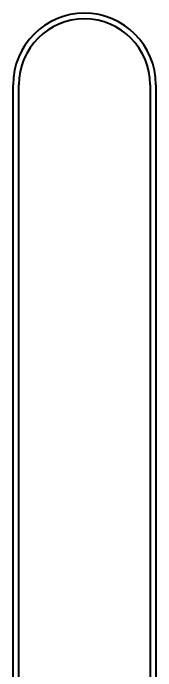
# Model space of a CAD drawing. Header units: millimetres. Extents: x 0 to 5945, y 0 to 4205.
# Drawn here: x 2788.9 to 2818.9, y 1525.2 to 1663 of the extents above; entities that cross this region are included whole.
import ezdxf

# ---------------------------------------------------------------- set-up
doc = ezdxf.new("R2010")
doc.units = ezdxf.units.MM
doc.header["$LTSCALE"] = 5
doc.layers.add('가시적인 것(ISO)', color=3, linetype='Continuous', lineweight=40)

msp = doc.modelspace()

# ---------------------------------------------------------------- linework, layer by layer
at = {"layer": '가시적인 것(ISO)'}
for p, q in [((2788.8806, 939.9862), (2788.8806, 1647.9862)), ((2790.0724, 939.9862), (2790.0724, 1647.9862)), ((2817.6889, 1647.9862), (2817.6889, 939.9862)), ((2818.8806, 1647.9862), (2818.8806, 939.9862))]:
    msp.add_line(p, q, dxfattribs=at)
for radius in [15, 13.8082]:
    msp.add_arc((2803.8806, 1647.9862), radius, 0, 180, dxfattribs=at)

doc.saveas('drawing.dxf')
